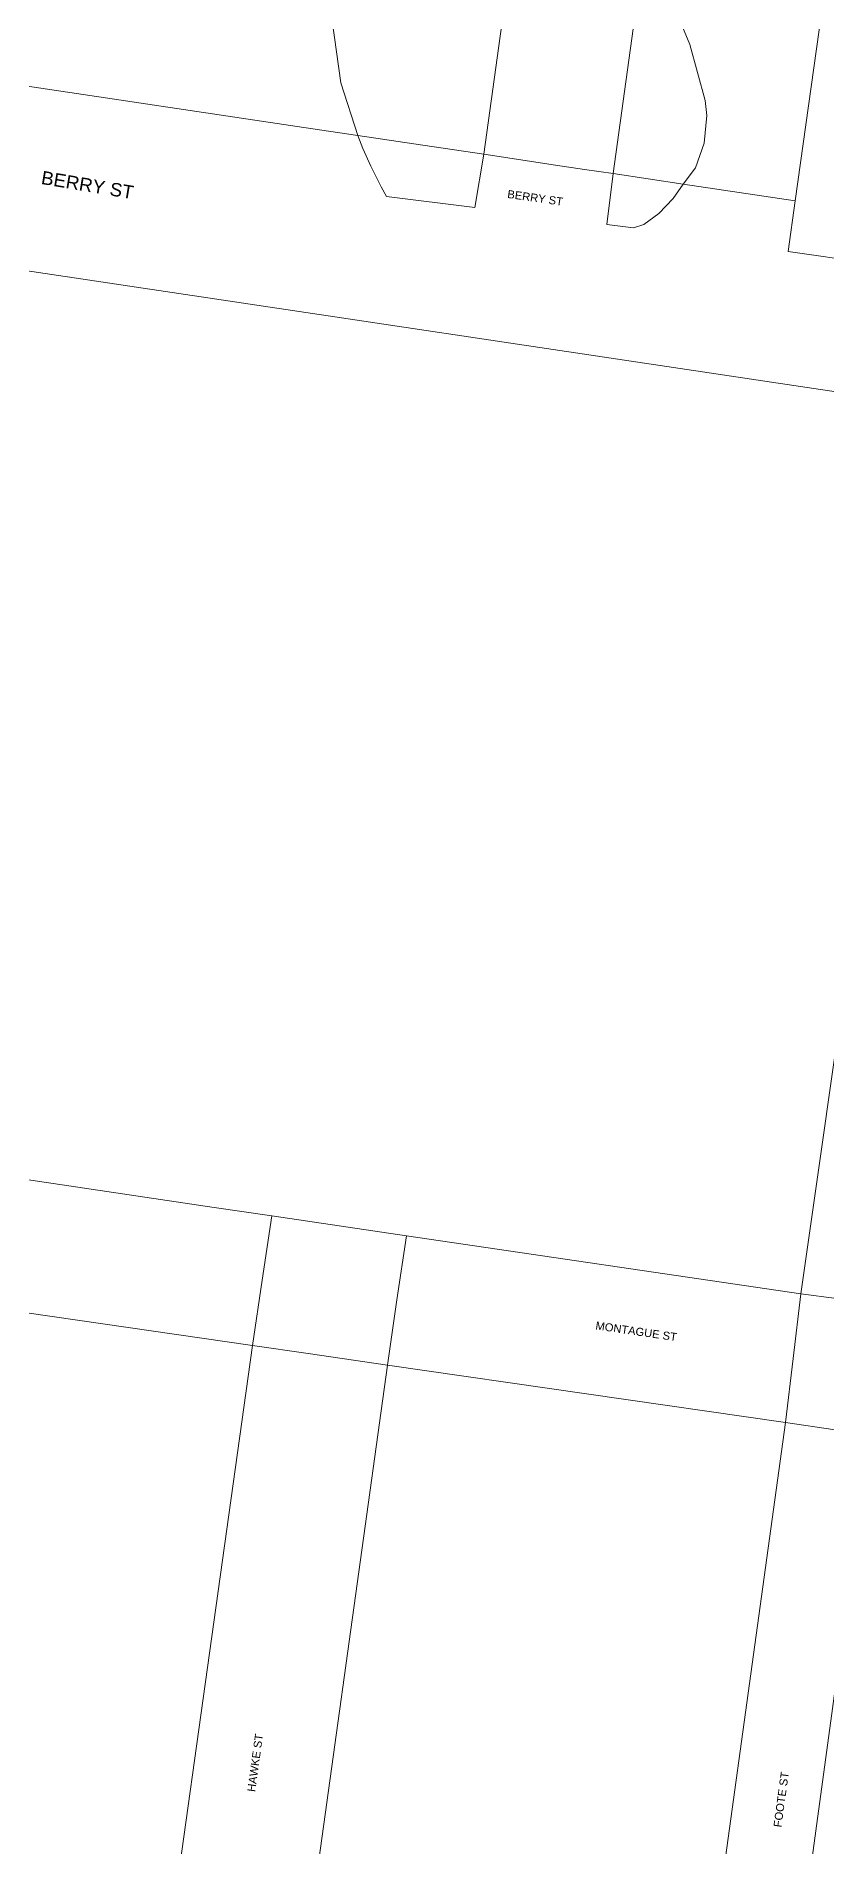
# Model space of a CAD drawing. Header units: metres. Extents: x 285484 to 287894, y 6116737 to 6119204.
# Drawn here: x 287388.4 to 287566.1, y 6117571.5 to 6117978.8 of the extents above; entities that cross this region are included whole.
import ezdxf

# ---------------------------------------------------------------- set-up
doc = ezdxf.new("R2010")
doc.units = ezdxf.units.M
doc.layers.add('_User Miscellaneous1', color=7, linetype='Continuous')
doc.layers.add('Cadastre Land Parcels_SP_EXT', color=7, linetype='Continuous', lineweight=5)
doc.layers.add('Cadastre Roads_SP_EXT', color=7, linetype='Continuous', lineweight=5)
doc.styles.get("Standard").update_dxf_attribs({"font": 'arial.ttf'})

msp = doc.modelspace()

# ---------------------------------------------------------------- linework, layer by layer
at = {"layer": 'Cadastre Land Parcels_SP_EXT', "linetype": 'Continuous'}
for points in [[(287515.25, 6118141.95), (287489.04, 6117952.24), (287505.2, 6117949.83), (287511.67, 6117948.86), (287518.15, 6117947.89), (287524.9, 6117996.82)], [(287531.52, 6117986.14), (287535.36, 6117976.96), (287538.78, 6117964.36), (287539.2, 6117960.94), (287538.56, 6117954.75), (287536.64, 6117949.2), (287533.89, 6117945.53), (287559.05, 6117941.77), (287575.82, 6118061.51)], [(287376.33, 6117969.1), (287452.1, 6117957.77), (287460.75, 6117956.48), (287456.94, 6117968.35), (287454.96, 6117982.27)], [(287377.41, 6117256.97), (287405.41, 6117457.46), (287409.58, 6117487.31), (287437.08, 6117684.26), (287251.14, 6117711.18), (287234.53, 6117713.59), (287215.5, 6117716.34), (287186.65, 6117711.08), (287185.51, 6117709.65), (287149.04, 6117663.93), (286975.06, 6117390.66), (286863.28, 6117135.24)], [(287377.41, 6117256.97), (287405.41, 6117457.46), (287409.58, 6117487.31), (287437.08, 6117684.26), (287251.14, 6117711.18), (287234.53, 6117713.59), (287215.5, 6117716.34), (287186.65, 6117711.08), (287185.51, 6117709.65), (287149.04, 6117663.93), (286975.06, 6117390.66), (286863.28, 6117135.24)]]:
    msp.add_lwpolyline(points, dxfattribs=at)
for points in [[(287606.04, 6118012.07), (287575.82, 6118061.51), (287559.05, 6117941.77), (287557.46, 6117930.36), (287592.98, 6117925.26), (287597.06, 6117958.67), (287601.84, 6117997.87), (287605.8, 6117999.2), (287605.69, 6117999.53), (287605.55, 6117999.99), (287605.43, 6118000.45), (287605.32, 6118000.91), (287605.23, 6118001.38), (287605.15, 6118001.85), (287605.09, 6118002.32), (287605.04, 6118002.8), (287605.02, 6118003.27), (287605.01, 6118003.75), (287605.01, 6118004.23), (287605.03, 6118004.7), (287605.07, 6118005.18), (287605.12, 6118005.65), (287605.19, 6118006.12), (287606.04, 6118012.07)], [(287489.04, 6117952.24), (287475.35, 6117954.29), (287460.75, 6117956.48), (287461.89, 6117953.54), (287463.64, 6117949.59), (287465.98, 6117944.92), (287467.15, 6117942.72), (287487.03, 6117940.24), (287489.04, 6117952.24)], [(287525.03, 6117936.44), (287528.39, 6117938.92), (287531.61, 6117942.29), (287533.89, 6117945.53), (287518.15, 6117947.89), (287516.7, 6117936.44), (287522.69, 6117935.71), (287525.03, 6117936.44)], [(287563.56, 6117718.49), (287588.78, 6117895.73), (287371.31, 6117928.25), (287349.26, 6117924.71), (287326.73, 6117919.89), (287304.48, 6117913.89), (287282.57, 6117906.74), (287261.07, 6117898.45), (287238.87, 6117743.57), (287428.44, 6117715.33), (287441.38, 6117713.4), (287471.66, 6117708.94), (287560.34, 6117695.86), (287563.56, 6117718.49)], [(287556.89, 6117666.9), (287467.37, 6117679.87), (287440.14, 6117483.05), (287529.65, 6117469.55), (287556.89, 6117666.9)], [(287556.89, 6117666.9), (287467.37, 6117679.87), (287440.14, 6117483.05), (287529.65, 6117469.55), (287556.89, 6117666.9)], [(287594.95, 6117476.77), (287596.18, 6117485.78), (287593.17, 6117486.2), (287598.6, 6117553.38), (287607.1, 6117625.46), (287574.4, 6117629.68), (287571.19, 6117630.09), (287548.91, 6117466.65), (287592.67, 6117460.05), (287594.95, 6117476.77)], [(287594.95, 6117476.77), (287596.18, 6117485.78), (287593.17, 6117486.2), (287598.6, 6117553.38), (287607.1, 6117625.46), (287574.4, 6117629.68), (287571.19, 6117630.09), (287548.91, 6117466.65), (287592.67, 6117460.05), (287594.95, 6117476.77)]]:
    msp.add_lwpolyline(points, close=True, dxfattribs=at)
at = {"layer": 'Cadastre Roads_SP_EXT', "linetype": 'Continuous'}
msp.add_lwpolyline([(287371.31, 6117928.25), (287588.78, 6117895.73), (287592.98, 6117925.26), (287557.46, 6117930.36), (287559.05, 6117941.77), (287533.89, 6117945.53), (287531.61, 6117942.29), (287528.39, 6117938.92), (287525.03, 6117936.44), (287522.69, 6117935.71), (287516.7, 6117936.44), (287518.15, 6117947.89), (287511.67, 6117948.86), (287505.2, 6117949.83), (287489.04, 6117952.24), (287487.03, 6117940.24), (287467.15, 6117942.72), (287467.15, 6117942.72), (287465.98, 6117944.92), (287463.64, 6117949.59), (287461.89, 6117953.54), (287460.75, 6117956.48), (287452.1, 6117957.77), (287376.33, 6117969.1)], dxfattribs=at)
for points in [[(287609.04, 6117893.02), (287597.11, 6117894.62), (287588.78, 6117895.73), (287563.56, 6117718.49), (287560.34, 6117695.86), (287568.34, 6117694.81), (287579.81, 6117693.29), (287583.41, 6117718.96), (287585.31, 6117732.54), (287587.7, 6117749.58), (287599.29, 6117765.72), (287600.84, 6117774.59), (287596.65, 6117784.54), (287593.33, 6117792.45), (287594.88, 6117802.39), (287597.54, 6117819.39), (287600.24, 6117836.66), (287602.89, 6117853.66), (287609.04, 6117893.02)], [(287428.44, 6117715.33), (287238.87, 6117743.57), (287236.69, 6117728.47), (287234.53, 6117713.59), (287251.14, 6117711.18), (287437.08, 6117684.26), (287439.25, 6117698.93), (287441.38, 6117713.4), (287428.44, 6117715.33)], [(287560.34, 6117695.86), (287471.66, 6117708.94), (287469.53, 6117694.5), (287467.37, 6117679.87), (287556.89, 6117666.9), (287558.6, 6117681.31), (287560.34, 6117695.86)], [(287467.37, 6117679.87), (287449.53, 6117682.45), (287437.08, 6117684.26), (287409.58, 6117487.31), (287422.14, 6117485.56), (287440.14, 6117483.05), (287467.37, 6117679.87)], [(287575.84, 6117664.15), (287568.05, 6117665.28), (287556.89, 6117666.9), (287529.65, 6117469.55), (287540.99, 6117467.84), (287548.91, 6117466.65), (287571.19, 6117630.09), (287575.84, 6117664.15)]]:
    msp.add_lwpolyline(points, close=True, dxfattribs=at)

# ---------------------------------------------------------------- texts
at = {"layer": '_User Miscellaneous1'}
msp.add_text('BERRY ST', height=3, rotation=350.5424, dxfattribs=at).set_placement((287389.39, 6117945.59))
at = {"layer": 'Cadastre Roads_SP_EXT'}
for s, rotation, p in [('BERRY ST', 351.8773, (287494.25, 6117942.45)), ('MONTAGUE ST', 351.6831, (287514.06, 6117687.9)), ('HAWKE ST', 82.0874, (287437.64, 6117583.75)), ('FOOTE ST', 82.1895, (287555.93, 6117575.78))]:
    msp.add_text(s, height=1.8, rotation=rotation, dxfattribs=at).set_placement(p)

doc.saveas('drawing.dxf')
